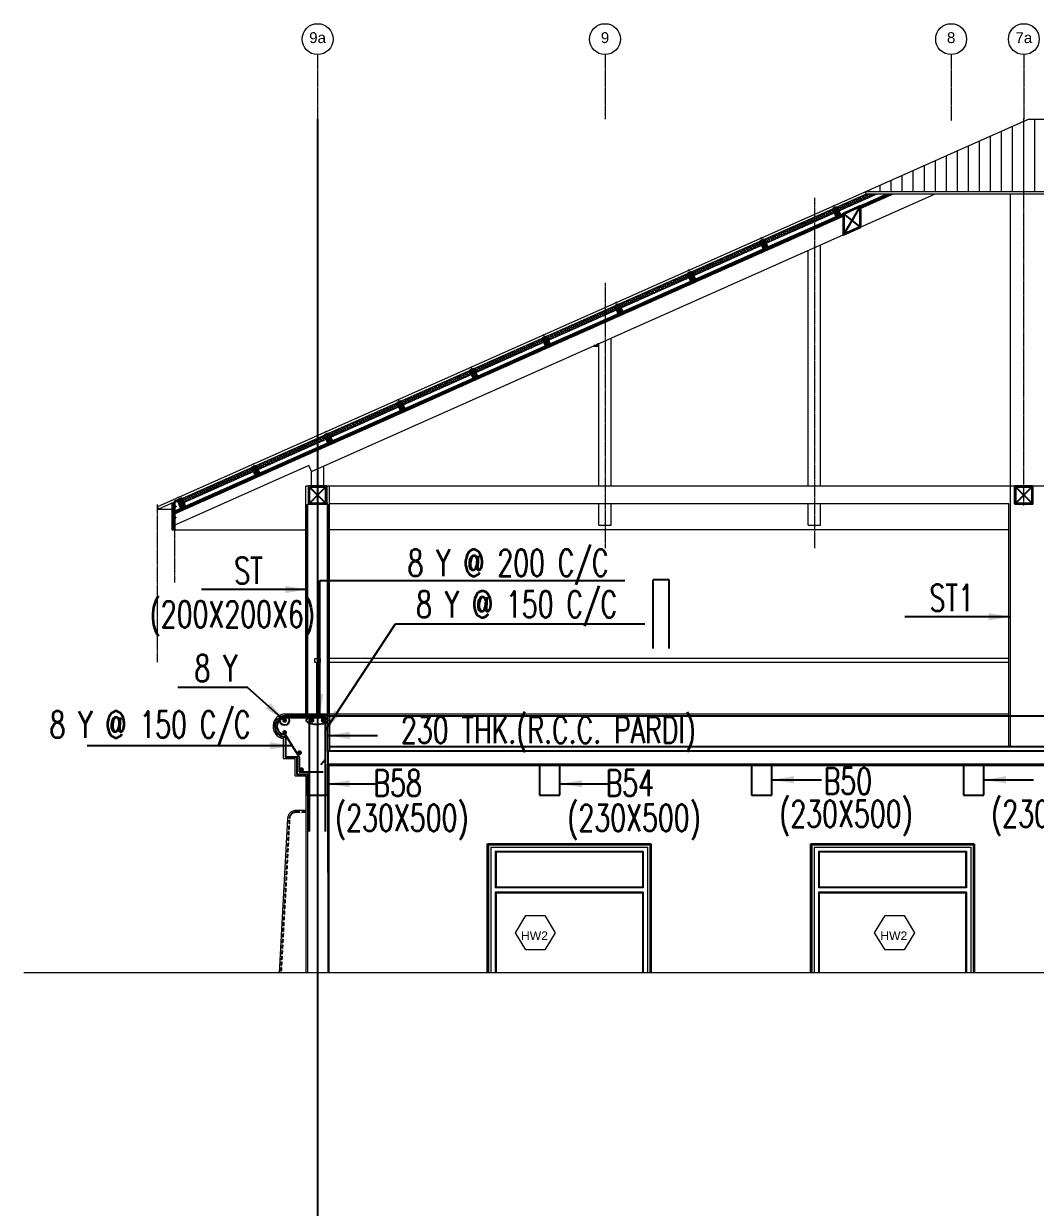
# Model space of a CAD drawing. Header units: millimetres. Extents: x 2659630 to 6742168, y -2425387 to -732288.
# Drawn here: x 3643969 to 3655426, y -1438371 to -1424962 of the extents above; entities that cross this region are included whole.
import ezdxf
from ezdxf.enums import TextEntityAlignment as Align

# ---------------------------------------------------------------- set-up
doc = ezdxf.new("R2010")
doc.units = ezdxf.units.MM
doc.linetypes.add('Grid Line', pattern=[22.225, 12.7, -3.175, 3.175, -3.175])
doc.linetypes.add('Hidden', pattern=[7.14375, 4.7625, -2.38125])
for name, color, linetype in [('A-COLUMN', 12, 'Continuous'), ('A-LINE-1 HIDDEN', 1, 'Continuous'), ('A-MOULDING', 20, 'Continuous'), ('S-BEAM NO', 3, 'Continuous'), ('S-COLUMN', 1, 'Continuous'), ('S-COLUMN NO', 2, 'Continuous'), ('S-CONCRET LINE', 4, 'Continuous'), ('S-DIM-1', 5, 'Continuous'), ('S-REINFORCEMENT', 6, 'Continuous'), ('S-STIRUPS', 3, 'Continuous')]:
    doc.layers.add(name, color=color, linetype=linetype)
for name, color, linetype, lineweight in [('A-DETL', 90, 'Continuous', 18), ('A-DOOR', 31, 'Continuous', 18), ('A-DOOR-FRAM', 31, 'Continuous', 18), ('A-FLOR-HRAL', 11, 'Continuous', 18), ('A-GENM', 13, 'Continuous', 18), ('A-GLAZ-IDEN', 152, 'Continuous', 9), ('A-GRID-MODE', 80, 'Continuous', 0), ('A-hatch', 253, 'Continuous', 0), ('A-PLASTER', 50, 'Continuous', 0), ('A-ROOF', 6, 'Continuous', 0), ('A-ROOF-PATT', 132, 'Continuous', 0), ('A-STAIRS', 31, 'Continuous', 18), ('A-WALL', 113, 'Continuous', 9), ('elevation 02', 2, 'Continuous', 9), ('I-WALL', 2, 'Continuous', 18), ('S-GRID', 1, 'Continuous', 9), ('section-steel', 27, 'Continuous', 30), ('TEXT', 150, 'Continuous', 25)]:
    doc.layers.add(name, color=color, linetype=linetype, lineweight=lineweight)
doc.styles.add('Arial', font='arial.ttf', dxfattribs={"height": 123})
doc.styles.add('Arial_1', font='arial.ttf', dxfattribs={"height": 98.353293})
doc.styles.add('ROMANS', font='r.shx', dxfattribs={"width": 0.7})
doc.dimstyles.new('dim100', dxfattribs={"dimtxt": 250, "dimasz": 250, "dimexe": 200, "dimexo": 200, "dimgap": 100, "dimtad": 1, "dimdec": 0, "dimrnd": 1, "dimzin": 0, "dimdsep": 46, "dimtxsty": 'ROMANS', "dimcen": 0, "dimclrd": 5, "dimclre": 5, "dimclrt": 4, "dimadec": 0, "dimazin": 0, "dimtfac": 1, "dimtdec": 0, "dimtix": 1, "dimtofl": 0, "dimtmove": 2, "dimatfit": 3, "dimfxl": 1, "dimtolj": 1, "dimtzin": 0, "dimlwd": -1, "dimlwe": -1, "dimarcsym": 0})
doc.dimstyles.new('dim33.33', dxfattribs={"dimtxt": 250, "dimasz": 250, "dimexe": 200, "dimexo": 200, "dimgap": 100, "dimtad": 1, "dimdec": 0, "dimlfac": 0.333331, "dimzin": 0, "dimdsep": 46, "dimtxsty": 'ROMANS', "dimcen": 0, "dimclrd": 5, "dimclre": 5, "dimclrt": 4, "dimadec": 0, "dimazin": 0, "dimtfac": 1, "dimtdec": 0, "dimtix": 1, "dimtofl": 0, "dimtmove": 2, "dimatfit": 3, "dimfxl": 1, "dimtolj": 1, "dimtzin": 0, "dimlwd": -1, "dimlwe": -1, "dimarcsym": 0})

# ---------------------------------------------------------------- blocks, each defined once
blk = doc.blocks.new('Grid - M_Grid Head - Circle-24584-GROUND FLOOR PLAN-01')
at = {"layer": 'A-GRID-MODE'}
blk.add_circle((0, 0), 3.5, dxfattribs=at)

msp = doc.modelspace()

# ---------------------------------------------------------------- hatches: boundary and pattern name
at = {"layer": 'A-DETL'}
h = msp.add_hatch(dxfattribs=at)
h.set_pattern_fill('HONEY', color=256, scale=100, angle=45)
h.set_pattern_definition([(45, (2528702.311, 246304.967), (5.6035967, 20.912907593), [12.5, -25]), (165, (2528702.311, 246304.967), (-20.912907593, -5.6035967), [12.5, -25]), (105, (2528702.311, 246304.967), (-15.30931089, 15.30931089), [-25, 12.5])])
h.paths.add_polyline_path([(3653631.928, -1426894.148), (3653508.998, -1426894.148), (3653177.194, -1427041.877), (3653197.53, -1427087.554)])
h = msp.add_hatch(dxfattribs=at)
h.set_pattern_fill('HONEY', color=256, scale=100, angle=45)
h.set_pattern_definition([(45, (2527880.12, 245938.904), (5.6035967, 20.912907593), [12.5, -25]), (165, (2527880.12, 245938.904), (-20.912907593, -5.6035967), [12.5, -25]), (105, (2527880.12, 245938.904), (-15.30931089, 15.30931089), [-25, 12.5])])
h.paths.add_polyline_path([(3653153.666, -1427107.083), (3653133.329, -1427061.406), (3652355.003, -1427407.939), (3652375.339, -1427453.617)])
h = msp.add_hatch(dxfattribs=at)
h.set_pattern_fill('HONEY', color=256, scale=100, angle=45)
h.set_pattern_definition([(45, (2527057.929, 245572.841), (5.6035967, 20.912907593), [12.5, -25]), (165, (2527057.929, 245572.841), (-20.912907593, -5.6035967), [12.5, -25]), (105, (2527057.929, 245572.841), (-15.30931089, 15.30931089), [-25, 12.5])])
h.paths.add_polyline_path([(3652331.475, -1427473.146), (3652311.138, -1427427.469), (3651532.812, -1427774.002), (3651553.149, -1427819.68)])
h = msp.add_hatch(dxfattribs=at)
h.set_pattern_fill('HONEY', color=256, scale=100, angle=45)
h.set_pattern_definition([(45, (2526235.738, 245206.778), (5.6035967, 20.912907593), [12.5, -25]), (165, (2526235.738, 245206.778), (-20.912907593, -5.6035967), [12.5, -25]), (105, (2526235.738, 245206.778), (-15.30931089, 15.30931089), [-25, 12.5])])
h.paths.add_polyline_path([(3651509.284, -1427839.209), (3651488.948, -1427793.532), (3650710.621, -1428140.065), (3650730.958, -1428185.743)])
h = msp.add_hatch(dxfattribs=at)
h.set_pattern_fill('HONEY', color=256, scale=100, angle=45)
h.set_pattern_definition([(45, (2525413.547, 244840.715), (5.6035967, 20.912907593), [12.5, -25]), (165, (2525413.547, 244840.715), (-20.912907593, -5.6035967), [12.5, -25]), (105, (2525413.547, 244840.715), (-15.30931089, 15.30931089), [-25, 12.5])])
h.paths.add_polyline_path([(3650687.093, -1428205.272), (3650666.757, -1428159.595), (3649888.43, -1428506.128), (3649908.767, -1428551.806)])
h = msp.add_hatch(dxfattribs=at)
h.set_pattern_fill('HONEY', color=256, scale=100, angle=45)
h.set_pattern_definition([(45, (2524591.356, 244474.652), (5.6035967, 20.912907593), [12.5, -25]), (165, (2524591.356, 244474.652), (-20.912907593, -5.6035967), [12.5, -25]), (105, (2524591.356, 244474.652), (-15.30931089, 15.30931089), [-25, 12.5])])
h.paths.add_polyline_path([(3649864.903, -1428571.335), (3649844.566, -1428525.658), (3649066.239, -1428872.191), (3649086.576, -1428917.869)])
h = msp.add_hatch(dxfattribs=at)
h.set_pattern_fill('HONEY', color=256, scale=100, angle=45)
h.set_pattern_definition([(45, (2523769.3, 244108.287), (5.6035967, 20.912907593), [12.5, -25]), (165, (2523769.3, 244108.287), (-20.912907593, -5.6035967), [12.5, -25]), (105, (2523769.3, 244108.287), (-15.30931089, 15.30931089), [-25, 12.5])])
h.paths.add_polyline_path([(3649042.712, -1428937.398), (3649022.375, -1428891.721), (3648244.048, -1429238.254), (3648264.385, -1429283.932)])
h = msp.add_hatch(dxfattribs=at)
h.set_pattern_fill('HONEY', color=256, scale=100, angle=45)
h.set_pattern_definition([(45, (2522946.974, 243742.526), (5.6035967, 20.912907593), [12.5, -25]), (165, (2522946.974, 243742.526), (-20.912907593, -5.6035967), [12.5, -25]), (105, (2522946.974, 243742.526), (-15.30931089, 15.30931089), [-25, 12.5])])
h.paths.add_polyline_path([(3648220.521, -1429303.461), (3648200.184, -1429257.784), (3647421.857, -1429604.317), (3647442.194, -1429649.995)])
h = msp.add_hatch(dxfattribs=at)
h.set_pattern_fill('HONEY', color=256, scale=100, angle=45)
h.set_pattern_definition([(45, (2522124.783, 243376.463), (5.6035967, 20.912907593), [12.5, -25]), (165, (2522124.783, 243376.463), (-20.912907593, -5.6035967), [12.5, -25]), (105, (2522124.783, 243376.463), (-15.30931089, 15.30931089), [-25, 12.5])])
h.paths.add_polyline_path([(3647398.33, -1429669.524), (3647377.993, -1429623.847), (3646599.666, -1429970.38), (3646620.003, -1430016.058)])
h = msp.add_hatch(dxfattribs=at)
h.set_pattern_fill('HONEY', color=256, scale=100, angle=45)
h.set_pattern_definition([(45, (2521302.592, 243010.4), (5.6035967, 20.912907593), [12.5, -25]), (165, (2521302.592, 243010.4), (-20.912907593, -5.6035967), [12.5, -25]), (105, (2521302.592, 243010.4), (-15.30931089, 15.30931089), [-25, 12.5])])
h.paths.add_polyline_path([(3646576.139, -1430035.587), (3646555.802, -1429989.91), (3645777.475, -1430336.443), (3645797.812, -1430382.121)])
at = {"layer": 'A-hatch', "lineweight": -3}
h = msp.add_hatch(color=256, dxfattribs=at)
h.dxf.hatch_style = 1
h.paths.add_polyline_path([(3653177.194, -1427041.877), (3653133.329, -1427061.406), (3653172.376, -1427149.106), (3653216.24, -1427129.577)])
h.paths.add_polyline_path([(3653210.959, -1427127.55), (3653174.403, -1427143.825), (3653138.611, -1427063.433), (3653175.166, -1427047.158)], flags=16)
h = msp.add_hatch(color=256, dxfattribs=at)
h.dxf.hatch_style = 1
h.paths.add_polyline_path([(3653447.586, -1427026.575), (3653253.845, -1427112.834), (3653253.845, -1427353.654), (3653447.586, -1427267.395)])
h.paths.add_polyline_path([(3653443.448, -1427264.859), (3653257.535, -1427347.633), (3653257.984, -1427115.37), (3653443.896, -1427032.596)], flags=16)
h = msp.add_hatch(color=256, dxfattribs=at)
h.dxf.hatch_style = 1
h.paths.add_polyline_path([(3652355.003, -1427407.939), (3652311.138, -1427427.469), (3652350.185, -1427515.169), (3652394.049, -1427495.64)])
h.paths.add_polyline_path([(3652388.768, -1427493.613), (3652352.212, -1427509.888), (3652316.42, -1427429.496), (3652352.975, -1427413.221)], flags=16)
h = msp.add_hatch(color=256, dxfattribs=at)
h.dxf.hatch_style = 1
h.paths.add_polyline_path([(3651532.812, -1427774.002), (3651488.948, -1427793.532), (3651527.994, -1427881.232), (3651571.858, -1427861.703)])
h.paths.add_polyline_path([(3651566.577, -1427859.676), (3651530.022, -1427875.951), (3651494.229, -1427795.559), (3651530.784, -1427779.284)], flags=16)
h = msp.add_hatch(color=256, dxfattribs=at)
h.dxf.hatch_style = 1
h.paths.add_polyline_path([(3650710.621, -1428140.065), (3650666.757, -1428159.595), (3650705.803, -1428247.295), (3650749.667, -1428227.766)])
h.paths.add_polyline_path([(3650744.386, -1428225.739), (3650707.831, -1428242.014), (3650672.038, -1428161.622), (3650708.594, -1428145.347)], flags=16)
h = msp.add_hatch(color=256, dxfattribs=at)
h.dxf.hatch_style = 1
h.paths.add_polyline_path([(3649888.43, -1428506.128), (3649844.566, -1428525.658), (3649883.612, -1428613.358), (3649927.477, -1428593.829)])
h.paths.add_polyline_path([(3649922.195, -1428591.802), (3649885.64, -1428608.077), (3649849.847, -1428527.685), (3649886.403, -1428511.41)], flags=16)
h = msp.add_hatch(color=256, dxfattribs=at)
h.dxf.hatch_style = 1
h.paths.add_polyline_path([(3649066.239, -1428872.191), (3649022.375, -1428891.721), (3649061.422, -1428979.421), (3649105.286, -1428959.892)])
h.paths.add_polyline_path([(3649100.005, -1428957.865), (3649063.449, -1428974.14), (3649027.656, -1428893.748), (3649064.212, -1428877.473)], flags=16)
h = msp.add_hatch(color=256, dxfattribs=at)
h.dxf.hatch_style = 1
h.paths.add_polyline_path([(3648244.048, -1429238.254), (3648200.184, -1429257.784), (3648239.231, -1429345.484), (3648283.095, -1429325.955)])
h.paths.add_polyline_path([(3648277.814, -1429323.928), (3648241.258, -1429340.203), (3648205.465, -1429259.811), (3648242.021, -1429243.536)], flags=16)
h = msp.add_hatch(color=256, dxfattribs=at)
h.dxf.hatch_style = 1
h.paths.add_polyline_path([(3647421.857, -1429604.317), (3647377.993, -1429623.847), (3647417.04, -1429711.547), (3647460.904, -1429692.018)])
h.paths.add_polyline_path([(3647455.623, -1429689.99), (3647419.067, -1429706.266), (3647383.274, -1429625.874), (3647419.83, -1429609.598)], flags=16)
h = msp.add_hatch(color=256, dxfattribs=at)
h.dxf.hatch_style = 1
h.paths.add_polyline_path([(3646599.666, -1429970.38), (3646555.802, -1429989.91), (3646594.849, -1430077.61), (3646638.713, -1430058.081)])
h.paths.add_polyline_path([(3646633.432, -1430056.053), (3646596.876, -1430072.329), (3646561.083, -1429991.937), (3646597.639, -1429975.661)], flags=16)
h = msp.add_hatch(color=256, dxfattribs=at)
h.dxf.hatch_style = 1
h.paths.add_polyline_path([(3647391.413, -1430208.796), (3647203.413, -1430208.795), (3647203.414, -1430396.795), (3647391.414, -1430396.795)], flags=16)
h.paths.add_polyline_path([(3647397.413, -1430202.796), (3647197.413, -1430202.795), (3647197.414, -1430402.795), (3647397.414, -1430402.795)])
h = msp.add_hatch(color=256, dxfattribs=at)
h.dxf.hatch_style = 1
h.paths.add_polyline_path([(3655389.803, -1430208.799), (3655201.803, -1430208.798), (3655201.804, -1430396.798), (3655389.804, -1430396.798)], flags=16)
h.paths.add_polyline_path([(3655395.803, -1430202.799), (3655195.803, -1430202.798), (3655195.804, -1430402.798), (3655395.804, -1430402.798)])
h = msp.add_hatch(color=256, dxfattribs=at)
h.dxf.hatch_style = 1
h.paths.add_polyline_path([(3645756.652, -1430345.714), (3645712.788, -1430365.244), (3645751.835, -1430452.944), (3645795.699, -1430433.415)])
h.paths.add_polyline_path([(3645790.418, -1430431.388), (3645753.862, -1430447.663), (3645718.069, -1430367.271), (3645754.625, -1430350.996)], flags=16)
at = {"layer": 'A-ROOF-PATT', "lineweight": 18}
h = msp.add_hatch(dxfattribs=at)
h.set_pattern_fill('ANSI31', color=256, scale=1000, angle=45, style=0)
h.set_pattern_definition([(90, (3470169.3, -1453088.83), (-125, 0), [])])
h.paths.add_polyline_path([(3655353.415, -1426042.31), (3653497.609, -1426868.568), (3665097.215, -1426868.568), (3663241.407, -1426042.309)])
at = {"layer": 'A-WALL', "lineweight": -3}
h = msp.add_hatch(dxfattribs=at)
h.set_pattern_fill('ANSI37', color=252, scale=100, angle=24)
h.set_pattern_definition([(69, (2438027.878, 185793.842), (-11.66975533, 4.47959937), []), (159, (2438027.878, 185793.842), (-4.47959937, -11.66975533), [])])
h.paths.add_polyline_path([(3653447.586, -1427026.575), (3653447.586, -1427053.941), (3653806.488, -1426894.148), (3653745.023, -1426894.148)])
h = msp.add_hatch(dxfattribs=at)
h.set_pattern_fill('ANSI37', color=252, scale=100, angle=24)
h.set_pattern_definition([(69, (2437334.736, 185485.235), (-11.66975533, 4.47959937), []), (159, (2437334.736, 185485.235), (-4.47959937, -11.66975533), [])])
h.paths.add_polyline_path([(3653253.845, -1427140.2), (3653253.845, -1427112.834), (3652613.834, -1427397.786), (3652624.002, -1427420.624)])
h = msp.add_hatch(dxfattribs=at)
h.set_pattern_fill('ANSI37', color=252, scale=100, angle=24)
h.set_pattern_definition([(69, (2436641.594, 185176.629), (-11.66975533, 4.47959937), []), (159, (2436641.594, 185176.629), (-4.47959937, -11.66975533), [])])
h.paths.add_polyline_path([(3651930.86, -1427729.231), (3651920.692, -1427706.392), (3652613.834, -1427397.786), (3652624.002, -1427420.624)])
h = msp.add_hatch(dxfattribs=at)
h.set_pattern_fill('ANSI37', color=252, scale=100, angle=24)
h.set_pattern_definition([(69, (2435948.451, 184868.022), (-11.66975533, 4.47959937), []), (159, (2435948.451, 184868.022), (-4.47959937, -11.66975533), [])])
h.paths.add_polyline_path([(3651237.718, -1428037.838), (3651227.549, -1428014.999), (3651920.692, -1427706.392), (3651930.86, -1427729.231)])
h = msp.add_hatch(dxfattribs=at)
h.set_pattern_fill('ANSI37', color=252, scale=100, angle=24)
h.set_pattern_definition([(69, (2435255.309, 184559.415), (-11.66975533, 4.47959937), []), (159, (2435255.309, 184559.415), (-4.47959937, -11.66975533), [])])
h.paths.add_polyline_path([(3650544.576, -1428346.444), (3650534.407, -1428323.606), (3651227.549, -1428014.999), (3651237.718, -1428037.838)])
h = msp.add_hatch(dxfattribs=at)
h.set_pattern_fill('ANSI37', color=252, scale=100, angle=24)
h.set_pattern_definition([(69, (2434562.167, 184250.808), (-11.66975533, 4.47959937), []), (159, (2434562.167, 184250.808), (-4.47959937, -11.66975533), [])])
h.paths.add_polyline_path([(3649851.434, -1428655.051), (3649841.265, -1428632.213), (3650534.407, -1428323.606), (3650544.576, -1428346.444)])
h = msp.add_hatch(dxfattribs=at)
h.set_pattern_fill('ANSI37', color=252, scale=100, angle=24)
h.set_pattern_definition([(69, (2433869.025, 183942.202), (-11.66975533, 4.47959937), []), (159, (2433869.025, 183942.202), (-4.47959937, -11.66975533), [])])
h.paths.add_polyline_path([(3649158.291, -1428963.658), (3649148.123, -1428940.819), (3649841.265, -1428632.213), (3649851.434, -1428655.051)])
h = msp.add_hatch(dxfattribs=at)
h.set_pattern_fill('ANSI37', color=252, scale=100, angle=24)
h.set_pattern_definition([(69, (2433175.883, 183633.595), (-11.66975533, 4.47959937), []), (159, (2433175.883, 183633.595), (-4.47959937, -11.66975533), [])])
h.paths.add_polyline_path([(3648465.149, -1429272.265), (3648454.981, -1429249.426), (3649148.123, -1428940.819), (3649158.291, -1428963.658)])
h = msp.add_hatch(dxfattribs=at)
h.set_pattern_fill('ANSI37', color=252, scale=100, angle=24)
h.set_pattern_definition([(69, (2432482.741, 183324.988), (-11.66975533, 4.47959937), []), (159, (2432482.741, 183324.988), (-4.47959937, -11.66975533), [])])
h.paths.add_polyline_path([(3647772.007, -1429580.872), (3647761.839, -1429558.033), (3648454.981, -1429249.426), (3648465.149, -1429272.265)])
h = msp.add_hatch(dxfattribs=at)
h.set_pattern_fill('ANSI37', color=252, scale=100, angle=24)
h.set_pattern_definition([(69, (2431789.598, 183016.381), (-11.66975533, 4.47959937), []), (159, (2431789.598, 183016.381), (-4.47959937, -11.66975533), [])])
h.paths.add_polyline_path([(3647078.865, -1429889.478), (3647068.697, -1429866.64), (3647761.839, -1429558.033), (3647772.007, -1429580.872)])
h = msp.add_hatch(dxfattribs=at)
h.set_pattern_fill('ANSI37', color=252, scale=100, angle=24)
h.set_pattern_definition([(69, (2431096.456, 182707.774), (-11.66975533, 4.47959937), []), (159, (2431096.456, 182707.774), (-4.47959937, -11.66975533), [])])
h.paths.add_polyline_path([(3646385.723, -1430198.085), (3646375.554, -1430175.246), (3647068.697, -1429866.64), (3647078.865, -1429889.478)])
h = msp.add_hatch(dxfattribs=at)
h.set_pattern_fill('ANSI37', color=252, scale=100, angle=24)
h.set_pattern_definition([(69, (2430403.314, 182399.168), (-11.66975533, 4.47959937), []), (159, (2430403.314, 182399.168), (-4.47959937, -11.66975533), [])])
h.paths.add_polyline_path([(3645682.412, -1430511.219), (3645682.412, -1430483.853), (3646375.554, -1430175.246), (3646385.723, -1430198.085)])
h = msp.add_hatch(dxfattribs=at)
h.set_pattern_fill('ANSI31', color=252, scale=100, angle=338.745618)
h.set_pattern_definition([(23.74561796, (2519054.37, 244759.68), (-5.03345856, 11.44177849), [])])
h.paths.add_polyline_path([(3645654.075, -1430393.32), (3645677.762, -1430393.32), (3645677.762, -1430695.887), (3645652.763, -1430695.887), (3645653.136, -1430607.663), (3645656.964, -1430607.205), (3645656.964, -1430596.179), (3645653.187, -1430595.688), (3645653.668, -1430481.926), (3645656.964, -1430481.498), (3645656.964, -1430470.472), (3645653.718, -1430470.083)])

# ---------------------------------------------------------------- linework, layer by layer
at = {"layer": 'A-COLUMN', "color": 1}
for p, q in [((3653443.896, -1427032.596), (3653257.535, -1427347.633)), ((3653443.448, -1427264.859), (3653257.984, -1427115.37))]:
    msp.add_line(p, q, dxfattribs=at)
for points in [[(3653138.611, -1427063.433), (3653210.959, -1427127.55)], [(3653175.166, -1427047.158), (3653174.403, -1427143.825)], [(3652316.42, -1427429.496), (3652388.768, -1427493.613)], [(3652352.975, -1427413.221), (3652352.212, -1427509.888)], [(3651494.229, -1427795.559), (3651566.577, -1427859.676)], [(3651530.784, -1427779.284), (3651530.022, -1427875.951)], [(3650672.038, -1428161.622), (3650744.386, -1428225.739)], [(3650708.594, -1428145.347), (3650707.831, -1428242.014)], [(3649849.847, -1428527.685), (3649922.195, -1428591.802)], [(3649886.403, -1428511.41), (3649885.64, -1428608.077)], [(3649027.656, -1428893.748), (3649100.005, -1428957.865)], [(3649064.212, -1428877.473), (3649063.449, -1428974.14)], [(3648205.465, -1429259.811), (3648277.814, -1429323.928)], [(3648242.021, -1429243.536), (3648241.258, -1429340.203)], [(3647383.274, -1429625.874), (3647455.623, -1429689.99)], [(3647419.83, -1429609.598), (3647419.067, -1429706.266)], [(3646561.083, -1429991.937), (3646633.432, -1430056.053)], [(3646597.639, -1429975.661), (3646596.876, -1430072.329)], [(3645718.069, -1430367.271), (3645790.418, -1430431.388)], [(3645754.625, -1430350.996), (3645753.862, -1430447.663)]]:
    msp.add_lwpolyline(points, dxfattribs=at)
at = {"layer": 'A-DOOR'}
for p, q in [((3649259.412, -1434289.769), (3651035.412, -1434289.769)), ((3650985.412, -1434339.769), (3649309.412, -1434339.769)), ((3650975.412, -1434349.769), (3649319.412, -1434349.769)), ((3652919.412, -1434289.769), (3654695.412, -1434289.769)), ((3654645.412, -1434339.769), (3652969.412, -1434339.769)), ((3654635.412, -1434349.769), (3652979.412, -1434349.769)), ((3650985.412, -1434752.746), (3649309.412, -1434752.746)), ((3650975.412, -1434742.746), (3649319.412, -1434742.746)), ((3654645.412, -1434752.746), (3652969.412, -1434752.746)), ((3654635.412, -1434742.746), (3652979.412, -1434742.746)), ((3650985.412, -1434802.746), (3649309.412, -1434802.746)), ((3650975.412, -1434812.746), (3649319.412, -1434812.746)), ((3654645.412, -1434802.746), (3652969.412, -1434802.746)), ((3654635.412, -1434812.746), (3652979.412, -1434812.746))]:
    msp.add_line(p, q, dxfattribs=at)
at = {"layer": 'A-DOOR-FRAM'}
for p, q in [((3649259.412, -1434289.769), (3649259.412, -1435713.331)), ((3649309.412, -1434339.769), (3649309.412, -1434752.746)), ((3649319.412, -1434349.769), (3649319.412, -1434742.746)), ((3650975.412, -1434349.769), (3650975.412, -1434742.746)), ((3650985.412, -1434339.769), (3650985.412, -1434752.746)), ((3651035.412, -1434289.769), (3651035.412, -1435713.331)), ((3652919.412, -1434289.769), (3652919.412, -1435713.331)), ((3652969.412, -1434339.769), (3652969.412, -1434752.746)), ((3652979.412, -1434349.769), (3652979.412, -1434742.746)), ((3654635.412, -1434349.769), (3654635.412, -1434742.746)), ((3654645.412, -1434339.769), (3654645.412, -1434752.746)), ((3654695.412, -1434289.769), (3654695.412, -1435713.331)), ((3649309.412, -1434802.746), (3649309.412, -1435713.331)), ((3649319.412, -1434812.746), (3649319.412, -1435713.331)), ((3650975.412, -1434812.746), (3650975.412, -1435713.331)), ((3650985.412, -1434802.746), (3650985.412, -1435713.331)), ((3652969.412, -1434802.746), (3652969.412, -1435713.331)), ((3652979.412, -1434812.746), (3652979.412, -1435713.331)), ((3654635.412, -1434812.746), (3654635.412, -1435713.331)), ((3654645.412, -1434802.746), (3654645.412, -1435713.331))]:
    msp.add_line(p, q, dxfattribs=at)
at = {"layer": 'A-FLOR-HRAL'}
for p, q in [((3647289.412, -1432802.879), (3647289.412, -1432197.875)), ((3647305.412, -1432802.879), (3647305.412, -1432197.875)), ((3655125.803, -1432152.875), (3647432.412, -1432152.875)), ((3655125.803, -1432197.875), (3647432.412, -1432197.875))]:
    msp.add_line(p, q, dxfattribs=at)
msp.add_lwpolyline([(3647267.412, -1432152.875), (3647327.412, -1432152.875), (3647327.412, -1432197.875), (3647267.412, -1432197.875)], close=True, dxfattribs=at)
at = {"layer": 'A-GENM'}
for p, q in [((3646958.297, -1433964.73), (3646861.477, -1435713.331)), ((3647162.412, -1433874.982), (3647053.151, -1433874.982))]:
    msp.add_line(p, q, dxfattribs=at)
msp.add_arc((3647053.151, -1433969.982), 95, 90.0002838, 176.8307786, dxfattribs=at)
at = {"layer": 'A-GLAZ-IDEN'}
for points in [[(3649869.738, -1435455.442), (3649655.02, -1435455.442), (3649537.013, -1435260.55), (3649655.02, -1435065.659), (3649871.331, -1435065.659), (3649989.337, -1435260.55), (3649869.738, -1435455.442)], [(3653939.108, -1435455.442), (3653724.39, -1435455.442), (3653606.383, -1435260.55), (3653724.39, -1435065.659), (3653940.701, -1435065.659), (3654058.707, -1435260.55), (3653939.108, -1435455.442)]]:
    msp.add_lwpolyline(points, close=True, dxfattribs=at)
at = {"layer": 'A-LINE-1 HIDDEN', "linetype": 'Hidden', "ltscale": 0.5}
for p, q in [((3647203.413, -1430208.79), (3647391.414, -1430396.79)), ((3647203.414, -1430396.79), (3647391.413, -1430208.79)), ((3655201.803, -1430208.793), (3655389.804, -1430396.793)), ((3655201.804, -1430396.793), (3655389.803, -1430208.793)), ((3646978.266, -1433965.836), (3646881.508, -1435713.331)), ((3647162.412, -1433894.982), (3647053.151, -1433894.982))]:
    msp.add_line(p, q, dxfattribs=at)
at = {"layer": 'A-LINE-1 HIDDEN', "linetype": 'Hidden'}
for p, q in [((3647182.412, -1432802.868), (3647182.413, -1430402.79)), ((3647412.413, -1430402.79), (3647182.413, -1430402.79)), ((3647412.412, -1432802.868), (3647412.413, -1430402.79)), ((3647412.412, -1432802.879), (3671162.412, -1432802.878))]:
    msp.add_line(p, q, dxfattribs=at)
for points in [[(3649222.412, -1435713.331), (3649222.412, -1434252.769), (3651072.412, -1434252.769), (3651072.412, -1435713.331)], [(3652882.412, -1435713.331), (3652882.412, -1434252.769), (3654732.412, -1434252.769), (3654732.412, -1435713.331)]]:
    msp.add_lwpolyline(points, dxfattribs=at)
at = {"layer": 'A-LINE-1 HIDDEN', "linetype": 'Hidden', "ltscale": 0.5}
msp.add_arc((3647053.151, -1433969.982), 75, 90.0002838, 176.8307786, dxfattribs=at)
at = {"layer": 'A-MOULDING'}
msp.add_line((3671182.412, -1433152.875), (3647432.412, -1433152.875), dxfattribs=at)
at = {"layer": 'A-PLASTER'}
for p, q in [((3647289.412, -1432782.868), (3646929.133, -1432782.868)), ((3647432.412, -1432782.868), (3647305.412, -1432782.868)), ((3647432.412, -1432782.868), (3647432.412, -1433202.875)), ((3646912.409, -1433287.838), (3646912.41, -1433061.411)), ((3646912.409, -1433287.838), (3647042.412, -1433287.838)), ((3647042.411, -1433482.812), (3647042.412, -1433287.838)), ((3647424.412, -1433364.875), (3647424.412, -1435713.331)), ((3647424.412, -1433364.875), (3671170.412, -1433364.875)), ((3647042.411, -1433482.812), (3647162.412, -1433482.813)), ((3647162.412, -1433482.813), (3647162.412, -1435713.331))]:
    msp.add_line(p, q, dxfattribs=at)
msp.add_arc((3646932.41, -1432922.838), 140.009, 90, 261.7872427, dxfattribs=at)
at = {"layer": 'A-ROOF', "linetype": 'Continuous'}
for p, q in [((3655353.415, -1426042.31), (3645482.412, -1430437.164)), ((3655353.415, -1426042.31), (3663241.407, -1426042.309)), ((3653508.998, -1426894.148), (3645493.801, -1430462.743)), ((3665097.215, -1426868.568), (3653497.609, -1426868.568)), ((3653497.609, -1426868.568), (3653508.998, -1426894.148)), ((3665085.826, -1426894.148), (3653508.998, -1426894.148)), ((3645482.412, -1430437.164), (3645493.801, -1430462.743)), ((3645493.801, -1430462.743), (3645653.563, -1430462.743)), ((3645677.762, -1430695.887), (3647162.413, -1430695.887)), ((3655125.803, -1430695.887), (3647432.414, -1430695.887))]:
    msp.add_line(p, q, dxfattribs=at)
at = {"layer": 'A-STAIRS'}
msp.add_lwpolyline([(3677464.07, -1435713.331), (3665269.763, -1435713.331), (3665215.374, -1435789.232), (3665206.968, -1435630.705), (3665147.76, -1435713.331), (3663493.743, -1435713.331), (3663439.354, -1435789.232), (3663430.948, -1435630.705), (3663371.74, -1435713.331), (3661717.724, -1435713.331), (3661663.334, -1435789.232), (3661654.952, -1435631.149), (3661595.72, -1435713.331), (3643968.672, -1435713.331)], dxfattribs=at)
at = {"layer": 'A-WALL'}
for p, q in [((3647162.412, -1432802.868), (3647162.413, -1430202.795)), ((3675900.412, -1430202.79), (3647162.413, -1430202.795)), ((3647432.412, -1432782.872), (3647432.412, -1430202.79)), ((3655125.803, -1430402.789), (3647432.412, -1430402.79)), ((3655125.803, -1433152.875), (3655125.803, -1430402.789)), ((3655125.803, -1432782.867), (3647432.412, -1432782.872)), ((3647182.412, -1433702.875), (3647182.412, -1435713.331)), ((3647412.412, -1433702.875), (3647412.412, -1435713.331))]:
    msp.add_line(p, q, dxfattribs=at)
at = {"layer": 'A-WALL', "color": 252, "lineweight": -3}
for p, q in [((3645653.668, -1430437.788), (3645653.716, -1430425.945, 0.001)), ((3645653.136, -1430563.525), (3645653.187, -1430551.551, 0.001))]:
    msp.add_line(p, q, dxfattribs=at)
for points in [[(3653306.976, -1427089.179), (3653306.976, -1427089.179), (3653745.023, -1426894.148)], [(3653806.488, -1426894.148), (3653447.586, -1427053.941)], [(3653253.845, -1427140.2), (3652624.002, -1427420.624), (3652613.834, -1427397.786), (3653306.976, -1427089.179)]]:
    msp.add_lwpolyline(points, dxfattribs=at)
for points in [[(3652613.834, -1427397.786), (3652624.002, -1427420.624), (3651930.86, -1427729.231), (3651920.692, -1427706.392)], [(3651920.692, -1427706.392), (3651930.86, -1427729.231), (3651237.718, -1428037.838), (3651227.549, -1428014.999)], [(3651227.549, -1428014.999), (3651237.718, -1428037.838), (3650544.576, -1428346.444), (3650534.407, -1428323.606)], [(3650534.407, -1428323.606), (3650544.576, -1428346.444), (3649851.434, -1428655.051), (3649841.265, -1428632.213)], [(3649841.265, -1428632.213), (3649851.434, -1428655.051), (3649158.291, -1428963.658), (3649148.123, -1428940.819)], [(3649148.123, -1428940.819), (3649158.291, -1428963.658), (3648465.149, -1429272.265), (3648454.981, -1429249.426)], [(3648454.981, -1429249.426), (3648465.149, -1429272.265), (3647772.007, -1429580.872), (3647761.839, -1429558.033)], [(3647761.839, -1429558.033), (3647772.007, -1429580.872), (3647078.865, -1429889.478), (3647068.697, -1429866.64)], [(3647068.697, -1429866.64), (3647078.865, -1429889.478), (3646385.723, -1430198.085), (3646375.554, -1430175.246)], [(3646375.554, -1430175.246), (3646385.723, -1430198.085), (3645682.412, -1430511.219), (3645682.412, -1430483.853)]]:
    msp.add_lwpolyline(points, close=True, dxfattribs=at)
at = {"layer": 'A-WALL', "lineweight": -3}
msp.add_lwpolyline([(3645786.944, -1430399.268), (3645791.512, -1430397.234), (3645764.568, -1430336.717), (3645677.239, -1430375.598), (3645677.239, -1430605.257), (3645682.412, -1430605.257), (3645682.412, -1430378.768), (3645762.034, -1430343.318), (3645786.944, -1430399.268)], close=True, dxfattribs=at)
at = {"layer": 'A-WALL', "color": 5, "lineweight": -3}
for points in [[(3645653.718, -1430470.083), (3645654.075, -1430393.267), (3645677.762, -1430393.372), (3645677.762, -1430695.887), (3645652.763, -1430695.887), (3645653.136, -1430563.525)], [(3645653.187, -1430551.551), (3645653.668, -1430437.788)]]:
    msp.add_lwpolyline(points, dxfattribs=at)
at = {"layer": 'A-WALL', "color": 5, "lineweight": -3, "elevation": 0.001}
for points in [[(3645653.716, -1430425.945), (3645656.964, -1430426.334), (3645656.964, -1430437.36), (3645653.716, -1430437.782)], [(3645653.136, -1430563.525), (3645656.964, -1430563.068), (3645656.964, -1430552.042), (3645653.187, -1430551.551)]]:
    msp.add_lwpolyline(points, dxfattribs=at)
at = {"layer": 'elevation 02', "color": 2}
for p, q in [((3645682.412, -1430483.853), (3653745.023, -1426894.148)), ((3647227.413, -1430036.795), (3654285.914, -1426894.148)), ((3653631.928, -1426894.148), (3653197.53, -1427087.554)), ((3655145.803, -1433152.875), (3655145.803, -1426894.148)), ((3653153.666, -1427107.083), (3652375.339, -1427453.617)), ((3652331.475, -1427473.146), (3651553.149, -1427819.68)), ((3652854.107, -1430202.793), (3652854.107, -1427531.629)), ((3652994.107, -1430202.793), (3652994.107, -1427469.297)), ((3651509.284, -1427839.209), (3650730.958, -1428185.743)), ((3650687.093, -1428205.272), (3649908.767, -1428551.806)), ((3649864.903, -1428571.335), (3649086.576, -1428917.869)), ((3650482.412, -1430202.793), (3650482.412, -1428587.576)), ((3650622.412, -1430202.793), (3650622.412, -1428525.244)), ((3649042.712, -1428937.398), (3648264.385, -1429283.932)), ((3648220.521, -1429303.461), (3647442.194, -1429649.995)), ((3647398.33, -1429669.524), (3646620.003, -1430016.058)), ((3647196.907, -1429968.279), (3645682.412, -1430642.575)), ((3646576.139, -1430035.587), (3645776.989, -1430391.392)), ((3647227.413, -1430036.795), (3647196.907, -1429968.279)), ((3647227.413, -1430202.79), (3647227.413, -1430036.795)), ((3647367.413, -1430202.79), (3647367.413, -1429974.463)), ((3645682.412, -1430483.853), (3645682.412, -1430642.575)), ((3650482.412, -1430642.575), (3650482.412, -1430402.788)), ((3650622.412, -1430642.575), (3650622.412, -1430402.788)), ((3652854.107, -1430642.575), (3652854.107, -1430402.788)), ((3652994.107, -1430642.575), (3652994.107, -1430402.788)), ((3650482.412, -1430642.575), (3650622.412, -1430642.575)), ((3652854.107, -1430642.575), (3652994.107, -1430642.575))]:
    msp.add_line(p, q, dxfattribs=at)
at = {"layer": 'I-WALL'}
for p, q in [((3649234.412, -1434264.769), (3649234.412, -1435713.331)), ((3652894.412, -1434264.769), (3652894.412, -1435713.331))]:
    msp.add_line(p, q, dxfattribs=at)
for points in [[(3649234.412, -1434264.769), (3651060.412, -1434264.769), (3651060.412, -1435713.331)], [(3652894.412, -1434264.769), (3654720.412, -1434264.769), (3654720.412, -1435713.331)]]:
    msp.add_lwpolyline(points, dxfattribs=at)
at = {"layer": 'S-COLUMN', "ltscale": 2500}
msp.add_circle((3646923.897, -1432854.927), 52.968, dxfattribs=at)
at = {"layer": 'S-COLUMN NO', "ltscale": 1200}
msp.add_line((3647412.412, -1433202.795), (3647412.412, -1434580.185), dxfattribs=at)
at = {"layer": 'S-COLUMN NO', "ltscale": 2500}
msp.add_ellipse((3647291.697, -1432853.445), major_axis=(120.714, 0), ratio=0.406785743, dxfattribs=at)
at = {"layer": 'S-CONCRET LINE'}
for p, q in [((3649812.412, -1433352.792), (3649812.412, -1433702.796)), ((3650042.412, -1433702.796), (3650042.412, -1433352.792)), ((3652212.412, -1433352.792), (3652212.412, -1433702.796)), ((3652442.412, -1433702.796), (3652442.412, -1433352.792)), ((3654612.412, -1433352.792), (3654612.412, -1433702.796)), ((3654842.412, -1433702.796), (3654842.412, -1433352.792)), ((3649812.412, -1433702.796), (3650042.412, -1433702.796)), ((3652212.412, -1433702.796), (3652442.412, -1433702.796)), ((3654612.412, -1433702.796), (3654842.412, -1433702.796))]:
    msp.add_line(p, q, dxfattribs=at)
msp.add_lwpolyline([(3671412.412, -1433202.795), (3647412.412, -1433202.795), (3647412.412, -1432802.879), (3646928.95, -1432802.879, 0.985676403), (3646932.41, -1433042.847), (3646932.409, -1433267.838), (3647062.412, -1433267.838), (3647062.411, -1433462.813), (3647182.412, -1433462.813), (3647182.412, -1433702.875), (3647412.412, -1433702.875), (3647412.412, -1433352.795), (3671182.412, -1433352.795)], format="xyb", dxfattribs=at)
at = {"layer": 'S-GRID', "linetype": 'Grid Line'}
for p, q in [((3647297.412, -1425312.295), (3647297.412, -1426042.31)), ((3650552.412, -1425312.295), (3650552.412, -1426042.309)), ((3654472.412, -1425312.295), (3654472.412, -1426068.4)), ((3655295.803, -1425312.295), (3655295.803, -1426042.309)), ((3655295.803, -1430418.856), (3655295.803, -1426035.375)), ((3652924.107, -1426934.444), (3652924.107, -1430903.471)), ((3653139.283, -1427015.753), (3653194.308, -1427139.342)), ((3652317.092, -1427381.816), (3652372.117, -1427505.405)), ((3651494.901, -1427747.879), (3651549.926, -1427871.468)), ((3650552.412, -1427896.373), (3650552.412, -1430903.471)), ((3650672.71, -1428113.942), (3650727.735, -1428237.531)), ((3649850.519, -1428480.005), (3649905.545, -1428603.594)), ((3649028.328, -1428846.067), (3649083.354, -1428969.657)), ((3648206.137, -1429212.13), (3648261.163, -1429335.72)), ((3647297.413, -1430477.901), (3647297.413, -1429663.89)), ((3647383.946, -1429578.193), (3647438.972, -1429701.783)), ((3646561.755, -1429944.256), (3646616.781, -1430067.845)), ((3645718.741, -1430319.59), (3645773.767, -1430443.18)), ((3645482.412, -1432195.866), (3645482.412, -1430409.657)), ((3645682.412, -1431293.925), (3645682.412, -1430498.866))]:
    msp.add_line(p, q, dxfattribs=at)
at = {"layer": 'S-REINFORCEMENT'}
for p, q in [((3651098.831, -1432041.311), (3651098.829, -1431261.927)), ((3651278.831, -1431261.927), (3651098.829, -1431261.927)), ((3651278.829, -1432041.311), (3651278.831, -1431261.927)), ((3647207.41, -1432827.879), (3646929.331, -1432827.879)), ((3647207.413, -1434112.795), (3647207.41, -1432827.879)), ((3647387.412, -1432827.879), (3647207.41, -1432827.879)), ((3647387.412, -1434112.795), (3647387.412, -1432827.879)), ((3647087.412, -1433267.838), (3646932.41, -1433017.847)), ((3647087.412, -1433267.838), (3647087.411, -1433437.813)), ((3647387.412, -1433297.84), (3647334.059, -1433360.197)), ((3647087.411, -1433437.813), (3647358.73, -1433437.813))]:
    msp.add_line(p, q, dxfattribs=at)
at = {"layer": 'S-REINFORCEMENT', "const_width": 26.46}
for points in [[(3646910.127, -1432854.927, 1), (3646937.667, -1432854.927, 1)], [(3646910.127, -1432854.927, 1), (3646937.667, -1432854.927, 1)], [(3646910.127, -1432854.927, 1), (3646937.667, -1432854.927, 1)], [(3647220.633, -1432854.927, 1), (3647248.173, -1432854.927, 1)], [(3647220.633, -1432854.927, 1), (3647248.173, -1432854.927, 1)], [(3647220.633, -1432854.927, 1), (3647248.173, -1432854.927, 1)], [(3647347.103, -1432854.927, 1), (3647374.643, -1432854.927, 1)], [(3647347.103, -1432854.927, 1), (3647374.643, -1432854.927, 1)], [(3647347.103, -1432854.927, 1), (3647374.643, -1432854.927, 1)], [(3646910.127, -1432992.602, 1), (3646937.667, -1432992.602, 1)], [(3646910.127, -1432992.602, 1), (3646937.667, -1432992.602, 1)], [(3646910.127, -1432992.602, 1), (3646937.667, -1432992.602, 1)], [(3647078.777, -1433220.823, 1), (3647106.317, -1433220.823, 1)], [(3647078.777, -1433220.823, 1), (3647106.317, -1433220.823, 1)], [(3647078.777, -1433220.823, 1), (3647106.317, -1433220.823, 1)], [(3647101.354, -1433414.115, 1), (3647128.894, -1433414.115, 1)], [(3647101.354, -1433414.115, 1), (3647128.894, -1433414.115, 1)], [(3647101.354, -1433414.115, 1), (3647128.894, -1433414.115, 1)]]:
    msp.add_lwpolyline(points, format="xyb", close=True, dxfattribs=at)
at = {"layer": 'S-REINFORCEMENT'}
msp.add_arc((3646932.411, -1432922.838), 95.009, 91.6526791, 269.9995046, dxfattribs=at)
at = {"layer": 'S-STIRUPS', "ltscale": 1200}
msp.add_line((3647297.412, -1426042.31), (3647297.412, -1490984.62), dxfattribs=at)
at = {"layer": 'section-steel'}
for p, q in [((3650468.367, -1428593.829), (3650482.412, -1428593.829)), ((3650424.503, -1428613.358), (3650482.412, -1428613.358))]:
    msp.add_line(p, q, dxfattribs=at)
for points in [[(3653177.194, -1427041.877), (3653216.24, -1427129.577), (3653172.376, -1427149.106), (3653133.329, -1427061.406)], [(3653175.166, -1427047.158), (3653210.959, -1427127.55), (3653174.403, -1427143.825), (3653138.611, -1427063.433)], [(3653447.586, -1427026.575), (3653253.845, -1427112.834), (3653253.845, -1427353.654), (3653447.586, -1427267.395)], [(3653443.896, -1427032.596), (3653257.984, -1427115.37), (3653257.535, -1427347.633), (3653443.448, -1427264.859)], [(3652355.003, -1427407.939), (3652394.049, -1427495.64), (3652350.185, -1427515.169), (3652311.138, -1427427.469)], [(3652352.975, -1427413.221), (3652388.768, -1427493.613), (3652352.212, -1427509.888), (3652316.42, -1427429.496)], [(3651532.812, -1427774.002), (3651571.858, -1427861.703), (3651527.994, -1427881.232), (3651488.948, -1427793.532)], [(3651530.784, -1427779.284), (3651566.577, -1427859.676), (3651530.022, -1427875.951), (3651494.229, -1427795.559)], [(3650710.621, -1428140.065), (3650749.667, -1428227.766), (3650705.803, -1428247.295), (3650666.757, -1428159.595)], [(3650708.594, -1428145.347), (3650744.386, -1428225.739), (3650707.831, -1428242.014), (3650672.038, -1428161.622)], [(3649888.43, -1428506.128), (3649927.477, -1428593.829), (3649883.612, -1428613.358), (3649844.566, -1428525.658)], [(3649886.403, -1428511.41), (3649922.195, -1428591.802), (3649885.64, -1428608.077), (3649849.847, -1428527.685)], [(3649066.239, -1428872.191), (3649105.286, -1428959.892), (3649061.422, -1428979.421), (3649022.375, -1428891.721)], [(3649064.212, -1428877.473), (3649100.005, -1428957.865), (3649063.449, -1428974.14), (3649027.656, -1428893.748)], [(3648244.048, -1429238.254), (3648283.095, -1429325.955), (3648239.231, -1429345.484), (3648200.184, -1429257.784)], [(3648242.021, -1429243.536), (3648277.814, -1429323.928), (3648241.258, -1429340.203), (3648205.465, -1429259.811)], [(3647421.857, -1429604.317), (3647460.904, -1429692.018), (3647417.04, -1429711.547), (3647377.993, -1429623.847)], [(3647419.83, -1429609.598), (3647455.623, -1429689.99), (3647419.067, -1429706.266), (3647383.274, -1429625.874)], [(3646599.666, -1429970.38), (3646638.713, -1430058.081), (3646594.849, -1430077.61), (3646555.802, -1429989.91)], [(3646597.639, -1429975.661), (3646633.432, -1430056.053), (3646596.876, -1430072.329), (3646561.083, -1429991.937)], [(3647397.413, -1430202.79), (3647197.413, -1430202.79), (3647197.414, -1430402.79), (3647397.414, -1430402.79)], [(3647391.413, -1430208.79), (3647203.413, -1430208.79), (3647203.414, -1430396.79), (3647391.414, -1430396.79)], [(3655395.803, -1430202.793), (3655195.803, -1430202.793), (3655195.804, -1430402.793), (3655395.804, -1430402.793)], [(3655389.803, -1430208.793), (3655201.803, -1430208.793), (3655201.804, -1430396.793), (3655389.804, -1430396.793)], [(3645756.652, -1430345.714), (3645795.699, -1430433.415), (3645751.835, -1430452.944), (3645712.788, -1430365.244)], [(3645754.625, -1430350.996), (3645790.418, -1430431.388), (3645753.862, -1430447.663), (3645718.069, -1430367.271)]]:
    msp.add_lwpolyline(points, close=True, dxfattribs=at)
at = {"layer": 'TEXT', "color": 1}
for p, q in [((3645656.704, -1430428.841, 0.001), (3645685.274, -1430428.841, 0.001)), ((3645656.704, -1430434.886, 0.001), (3645685.274, -1430434.886, 0.001)), ((3645685.274, -1430427.363, 0.001), (3645685.274, -1430436.363, 0.001)), ((3645685.274, -1430427.363, 0.001), (3645689.024, -1430427.363, 0.001)), ((3645685.274, -1430430.07, 0.001), (3645689.024, -1430430.07, 0.001)), ((3645685.274, -1430433.657, 0.001), (3645689.024, -1430433.657, 0.001)), ((3645685.274, -1430436.363, 0.001), (3645689.024, -1430436.363, 0.001)), ((3645689.024, -1430427.363, 0.001), (3645689.024, -1430436.363, 0.001)), ((3645689.024, -1430428.841, 0.001), (3645691.578, -1430428.841, 0.001)), ((3645689.024, -1430434.886, 0.001), (3645691.578, -1430434.886, 0.001)), ((3645691.578, -1430428.841, 0.001), (3645691.578, -1430434.886, 0.001)), ((3645656.704, -1430554.515, 0.001), (3645685.274, -1430554.515, 0.001)), ((3645656.704, -1430560.56, 0.001), (3645685.274, -1430560.56, 0.001)), ((3645685.274, -1430553.038, 0.001), (3645689.024, -1430553.038, 0.001)), ((3645685.274, -1430562.038, 0.001), (3645685.274, -1430553.038, 0.001)), ((3645685.274, -1430555.745, 0.001), (3645689.024, -1430555.745, 0.001)), ((3645685.274, -1430559.331, 0.001), (3645689.024, -1430559.331, 0.001)), ((3645685.274, -1430562.038, 0.001), (3645689.024, -1430562.038, 0.001)), ((3645689.024, -1430562.038, 0.001), (3645689.024, -1430553.038, 0.001)), ((3645689.024, -1430554.515, 0.001), (3645691.578, -1430554.515, 0.001)), ((3645689.024, -1430560.56, 0.001), (3645691.578, -1430560.56, 0.001)), ((3645691.578, -1430560.56, 0.001), (3645691.578, -1430554.515, 0.001))]:
    msp.add_line(p, q, dxfattribs=at)
at = {"layer": 'TEXT', "color": 1, "elevation": 0.001}
for points in [[(3645656.704, -1430426.576), (3645656.332, -1430426.576, 0.212872688), (3645653.851, -1430431.601), (3645655.256, -1430431.601), (3645655.256, -1430432.125), (3645653.851, -1430432.125, 0.212872688), (3645656.332, -1430437.15), (3645656.704, -1430437.15)], [(3645656.704, -1430562.825), (3645656.332, -1430562.825, -0.212872688), (3645653.851, -1430557.8), (3645655.256, -1430557.8), (3645655.256, -1430557.276), (3645653.851, -1430557.276, -0.212872688), (3645656.332, -1430552.251), (3645656.704, -1430552.251)]]:
    msp.add_lwpolyline(points, format="xyb", close=True, dxfattribs=at)
at = {"layer": 'TEXT', "color": 1}
for points in [[(3645684.165, -1430425.91), (3645685.13, -1430425.91), (3645685.13, -1430437.817), (3645684.165, -1430437.817)], [(3645684.165, -1430563.491), (3645685.13, -1430563.491), (3645685.13, -1430551.584), (3645684.165, -1430551.584)]]:
    msp.add_lwpolyline(points, close=True, dxfattribs=at)

# ---------------------------------------------------------------- block references
at = {"layer": 'A-GRID-MODE', "xscale": 49.99999999999998, "yscale": 49.99999999999998, "zscale": 49.99999999999998}
for p in [(3647297.412, -1425137.295), (3650552.412, -1425137.295), (3654472.412, -1425137.295), (3655295.803, -1425137.295)]:
    msp.add_blockref('Grid - M_Grid Head - Circle-24584-GROUND FLOOR PLAN-01', p, dxfattribs=at)

# ---------------------------------------------------------------- texts
at = {"layer": 'A-GLAZ-IDEN', "char_height": 98.3533, "width": 244.8, "attachment_point": 8, "line_spacing_factor": 0.938532, "style": 'Arial_1'}
for insert in [(3649753.68, -1435344.15), (3653823.05, -1435344.15)]:
    msp.add_mtext('HW2', dxfattribs=dict(at, insert=insert))
at = {"layer": 'S-BEAM NO', "style": 'ROMANS', "width": 0.7}
for s, p in [('ST', (3646515.707, -1431158.486, 0)), ('ST1', (3654479.097, -1431467.483, 0)), ('(200X200X6)', (3646331.368, -1431652.599)), ('230 THK.(R.C.C. PARDI)', (3649911.339, -1432963.815, 0)), ('B58', (3648202.736, -1433565.287, 0)), ('B54', (3650832.736, -1433565.287, 0)), ('B50', (3653302.537, -1433542.054, 0)), ('(230X500)', (3648251.631, -1433958.521)), ('(230X500)', (3650881.631, -1433958.521)), ('(230X500)', (3653281.631, -1433913.245)), ('(230X500)', (3655681.631, -1433913.245))]:
    msp.add_text(s, height=300, dxfattribs=at).set_placement(p, align=Align.MIDDLE_CENTER)
at = {"layer": 'S-DIM-1', "color": 4, "ltscale": 2500, "char_height": 300, "attachment_point": 5, "rotation": 359.9999954, "style": 'ROMANS'}
for s, insert in [('{\\A1;8 Y @ 200 C/C}', (3649454.423, -1431120.924)), ('{\\A1;8 Y @ 150 C/C}', (3649551.513, -1431589.539)), ('{\\A1;8 Y }', (3646145.655, -1432264.023)), ('{\\A1;8 Y }', (3646145.655, -1432264.023)), ('{\\A1;8 Y }', (3646145.655, -1432264.023)), ('{\\A1;8 Y @ 150 C/C}', (3645400.347, -1432951.297))]:
    msp.add_mtext(s, dxfattribs=dict(at, insert=insert))

# ---------------------------------------------------------------- leaders
at = {"layer": 'S-COLUMN NO', "ltscale": 2500}
for points in [[(3647321.255, -1432805.835), (3647321.255, -1431270.148), (3650775.808, -1431270.148)], [(3647387.412, -1432967.054), (3648179.616, -1431763.036), (3651004.413, -1431763.036)]]:
    msp.add_leader(points, dimstyle='dim100', override={"dimgap": 100, "dimtad": 0}, dxfattribs=at)
at = {"layer": 'S-COLUMN NO', "ltscale": 2500, "path_type": 1}
for points in [[(3647182.413, -1431372.305), (3645983.389, -1431372.305)], [(3655145.803, -1431681.302), (3653946.78, -1431681.302)], [(3647009.911, -1433142.843), (3644688.575, -1433142.843)]]:
    msp.add_leader(points, dimstyle='dim100', override={"dimgap": 100, "dimtad": 0}, dxfattribs=at)
at = {"layer": 'S-DIM-1'}
for points in [[(3646923.897, -1432854.927), (3646502.187, -1432484.22), (3645713.277, -1432484.22)], [(3646923.897, -1432854.927), (3646502.187, -1432484.22), (3645713.277, -1432484.22)], [(3646923.897, -1432854.927), (3646502.187, -1432484.22), (3645713.277, -1432484.22)], [(3647412.412, -1433025.856), (3647976.096, -1433025.856)], [(3647412.412, -1433573.07), (3647976.096, -1433573.07)], [(3650042.412, -1433573.07), (3650606.096, -1433573.07)], [(3652442.412, -1433527.794), (3653006.096, -1433527.794)], [(3654842.412, -1433527.794), (3655406.096, -1433527.794)]]:
    msp.add_leader(points, dimstyle='dim33.33', dxfattribs=at)

# ---------------------------------------------------------------- next in the draw order: texts
at = {"layer": 'A-GRID-MODE', "width": 114, "attachment_point": 2, "line_spacing_factor": 0.938532, "style": 'Arial', "bg_fill": 3, "box_fill_scale": 1.25, "bg_fill_color": 0, "bg_fill_transparency": 0}
for s, insert, char_height in [('9a', (3647297.351, -1425059.144), 122.9416), ('9', (3650552.351, -1425059.144), 122.942), ('8', (3654472.351, -1425059.144), 122.942), ('7a', (3655295.742, -1425059.144), 122.9416)]:
    msp.add_mtext(s, dxfattribs=dict(at, insert=insert, char_height=char_height))

doc.saveas('drawing.dxf')
